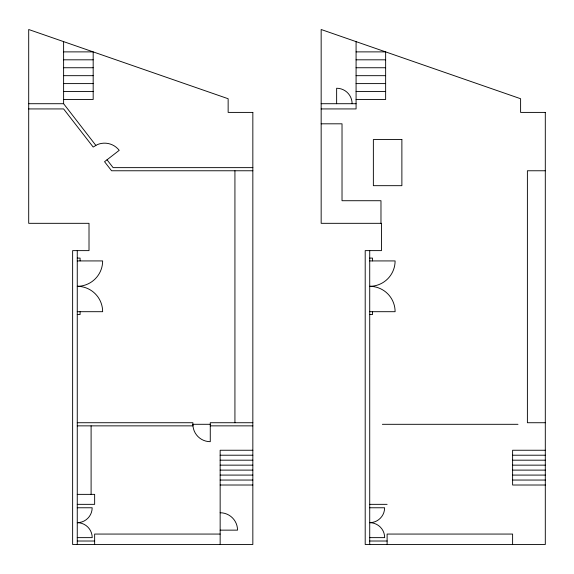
<?xml version="1.0" encoding="UTF-8"?>
<svg xmlns="http://www.w3.org/2000/svg" width="574" height="574" viewBox="0 0 574 574"><rect width="100%" height="100%" fill="white"/><g stroke="black" fill="none" stroke-linecap="round" stroke-linejoin="round"><path stroke-width="0.86" d="M63.614 51.882L93.175 51.882L93.175 99.467L63.614 99.467M356.081 51.882L385.642 51.882L385.642 99.467L356.081 99.467M63.614 59.818L93.175 59.818M356.081 59.818L385.642 59.818M63.614 67.746L93.175 67.746M356.081 67.746L385.642 67.746M63.614 75.675L93.175 75.675M356.081 75.675L385.642 75.675M63.614 83.603L93.175 83.603M356.081 83.603L385.642 83.603M63.614 91.539L93.175 91.539M356.081 91.539L385.642 91.539M28.7 103.715L63.614 103.715L95.829 145.365M321.16 103.715L356.081 103.715M28.7 108.931L63.614 108.931L93.175 147.044L97.358 144.605A18.555 18.555 0 0 1 119.213 150.338L104.547 161.71L111.571 170.765L252.84 170.765M321.16 108.931L356.081 108.931L356.081 41.622M321.16 123.812L342.025 123.812L342.025 200.721L380.978 200.721L380.978 223.322M252.84 167.637L113.107 167.637L107.022 159.794M545.3 170.765L527.391 170.765L527.391 422.729L545.3 422.729M77.26 258.099L80.087 258.099L80.087 260.926M369.721 258.099L372.548 258.099L372.548 260.926M77.26 260.926L102.646 260.926A25.385 25.385 0 0 1 77.26 286.311A25.385 25.385 0 0 1 102.646 311.696L77.26 311.696M369.721 260.926L395.106 260.926A25.385 25.385 0 0 1 369.721 286.311A25.385 25.385 0 0 1 395.106 311.696L369.721 311.696M77.26 314.523L80.087 314.523L80.087 311.696M369.721 314.523L372.548 314.523L372.548 311.696M77.26 422.729L192.886 422.729L192.886 425.858L77.26 425.858M252.84 422.729L210.271 422.729L210.271 441.679A17.385 17.385 0 0 1 192.886 424.294L210.271 424.294M382.37 424.308L517.992 424.308M210.271 425.858L252.84 425.858M252.84 450.246L220.151 450.246L220.151 544.496M545.3 450.246L512.611 450.246L512.611 485.016L545.3 485.016M220.151 455.211L252.84 455.211M512.611 455.211L545.3 455.211M220.151 460.183L252.84 460.183M512.611 460.183L545.3 460.183M220.151 465.148L252.84 465.148M512.611 465.148L545.3 465.148M220.151 470.113L252.84 470.113M512.611 470.113L545.3 470.113M220.151 475.085L252.84 475.085M512.611 475.085L545.3 475.085M220.151 480.051L252.84 480.051M512.611 480.051L545.3 480.051M220.151 485.016L252.84 485.016M77.26 494.365L94.645 494.365L94.645 504.345L77.26 504.345M369.721 504.345L387.113 504.345M77.26 507.768L92.17 507.768A14.91 14.91 0 0 1 77.26 522.677A14.953 14.953 0 0 1 92.213 537.637L77.26 537.637M369.721 507.768L384.63 507.768A14.91 14.91 0 0 1 369.721 522.677A14.953 14.953 0 0 1 384.673 537.637L369.721 537.637M220.151 530.139L237.536 530.139A17.385 17.385 0 0 0 220.151 512.754M220.151 534.064L94.645 534.064L94.645 544.496M77.26 541.017L94.645 541.017M369.721 541.017L387.113 541.017M512.611 544.496L512.611 534.064L387.113 534.064L387.113 544.496M369.721 250.623L369.721 544.496M336.637 103.715L336.637 88.245A15.476 15.476 0 0 1 352.113 103.715M234.931 170.765L234.931 422.729M91.101 425.858L91.101 494.365M77.26 250.623L77.26 544.496M63.614 41.622L63.614 103.715M252.84 112.404L228.143 112.404L228.143 98.728L28.7 29.504L28.7 223.322L89.013 223.322L89.013 250.623L72.633 250.623L72.633 544.496L252.84 544.496L252.84 112.404M545.3 112.404L520.604 112.404L520.604 98.728L321.16 29.504L321.16 223.322L381.473 223.322L381.473 250.623L365.2 250.623L365.2 544.496L545.3 544.496L545.3 112.404M401.879 139.532L373.365 139.532L373.365 185.675L401.879 185.675L401.879 139.532"/></g></svg>
